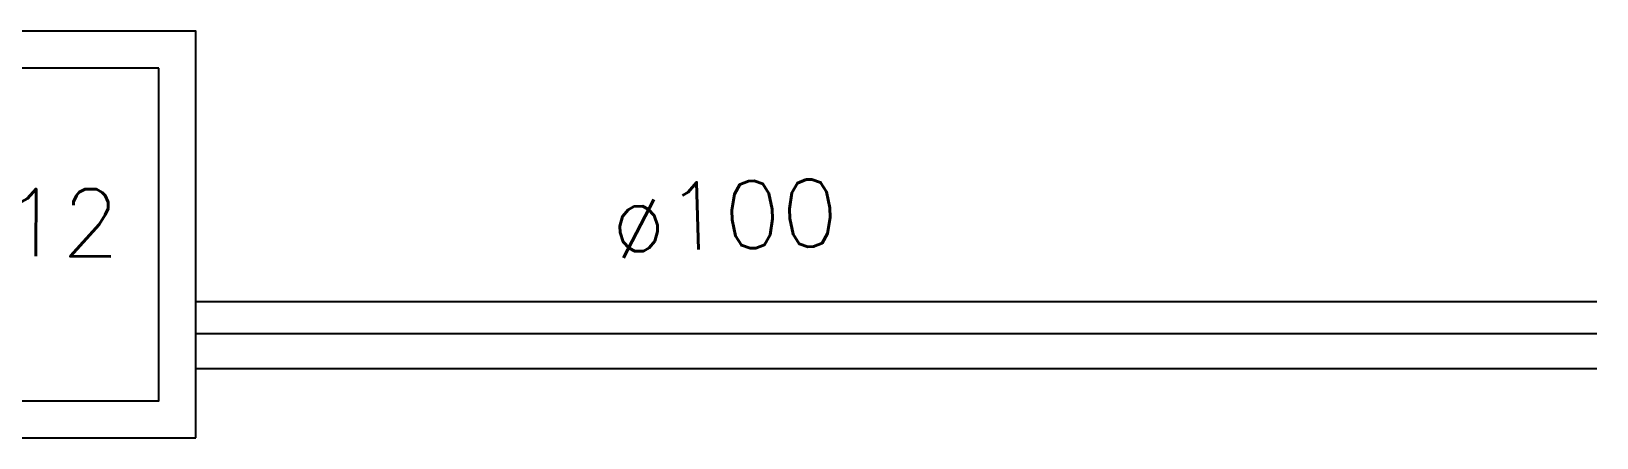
# Model space of a CAD drawing. Extents: x 411.9 to 506.5, y 66.1 to 116.3.
# Drawn here: x 440.373 to 442.702, y 111.025 to 111.63 of the extents above; entities that cross this region are included whole.
import ezdxf

# ---------------------------------------------------------------- set-up
doc = ezdxf.new("R2010")
doc.units = 0
doc.header["$LTSCALE"] = 0.005
for name, color, linetype in [('2', 2, 'CONTINUOUS'), ('A-TEXTO', 3, 'CONTINUOUS'), ('EIXOS', 1, 'CONTINUOUS'), ('ESG-GERAL', 7, 'CONTINUOUS'), ('TUB-ESGOTO', 7, 'CONTINUOUS')]:
    doc.layers.add(name, color=color, linetype=linetype)
doc.styles.add('R80', font='SIMPLEX.SHX', dxfattribs={"height": 0.2})
doc.styles.get("Standard").update_dxf_attribs({"font": 'simplex.shx'})

msp = doc.modelspace()

# ---------------------------------------------------------------- linework, layer by layer
at = {"layer": '2', "color": 5}
msp.add_line((440.61797, 111.22762), (440.61797, 111.22762), dxfattribs=at)
at = {"layer": 'EIXOS'}
msp.add_line((440.61797, 111.18003), (442.7017, 111.18003), dxfattribs=at)
at = {"layer": 'ESG-GERAL', "color": 5, "linetype": 'Continuous', "extrusion": (0, 0, -1)}
msp.add_lwpolyline([(-440.61797, 111.0248), (-440.61797, 111.6298), (-440.01297, 111.6298), (-440.01297, 111.0248)], close=True, dxfattribs=at)
at = {"layer": 'ESG-GERAL', "color": 1, "linetype": 'Continuous', "extrusion": (0, 0, -1)}
msp.add_lwpolyline([(-440.56297, 111.5748), (-440.06797, 111.5748), (-440.06797, 111.0798), (-440.56297, 111.0798)], close=True, dxfattribs=at)
at = {"layer": 'TUB-ESGOTO', "linetype": 'Continuous'}
for p, q in [((440.61797, 111.22762), (442.7017, 111.22762)), ((440.61797, 111.12803), (442.7017, 111.12803))]:
    msp.add_line(p, q, dxfattribs=at)

# ---------------------------------------------------------------- texts
at = {"layer": 'A-TEXTO', "color": 1}
msp.add_text('ø100', height=0.1, rotation=1.50997, dxfattribs=at).set_placement((441.23685, 111.30142))
at = {"layer": 'A-TEXTO', "style": 'R80'}
msp.add_text('CI 12', height=0.1, rotation=359.78464, dxfattribs=at).set_placement((440.13982, 111.29598))

doc.saveas('drawing.dxf')
